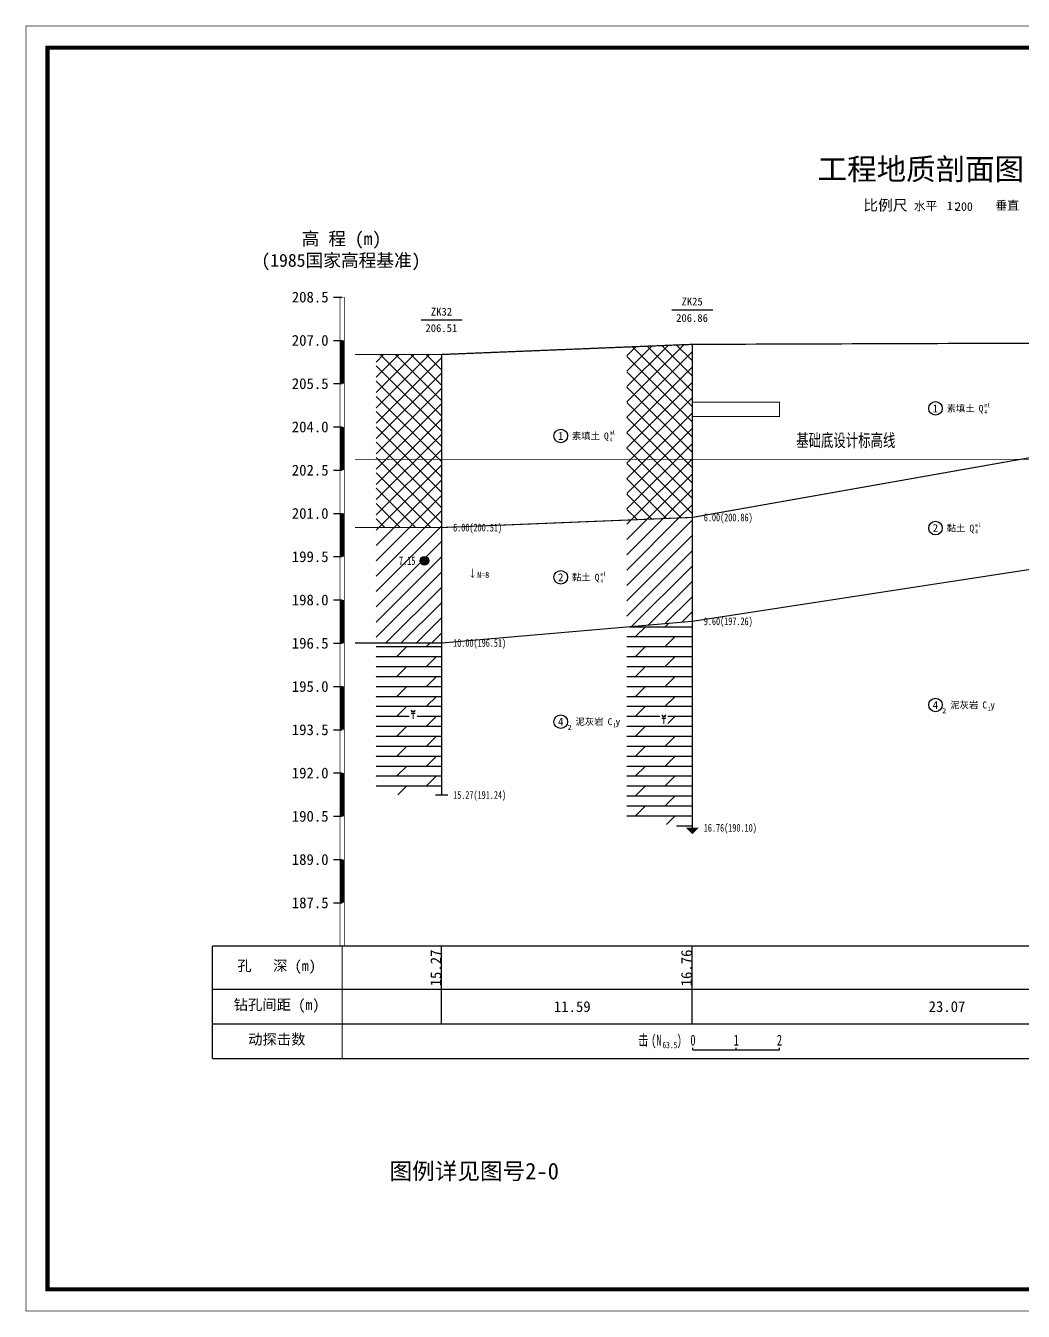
# Model space of a CAD drawing. Header units: millimetres. Extents: x -255 to 9196, y 129 to 426.
# Drawn here: x 5765.4 to 5996.1, y 129.3 to 426.4 of the extents above; entities that cross this region are included whole.
import ezdxf
from ezdxf.enums import TextEntityAlignment as Align

# ---------------------------------------------------------------- set-up
doc = ezdxf.new("R2010")
doc.units = ezdxf.units.MM
doc.linetypes.add('sx', pattern=[10, 5, 0, 5, 0])
for name, color, linetype in [('GiCAD_PouMian', 7, 'Continuous'), ('GICAD_QUYANG', 7, 'Continuous'), ('地质-原位曲线', 7, 'Continuous'), ('地质-图框', 7, 'Continuous'), ('地质-地层符号', 3, 'Continuous'), ('地质-地层线', 7, 'Continuous'), ('地质-地面线', 7, 'Continuous'), ('地质-填充花纹', 4, 'Continuous'), ('地质-文字', 7, 'Continuous'), ('地质-标注栏', 7, 'Continuous'), ('地质-标贯', 7, 'Continuous'), ('地质-钻孔', 7, 'Continuous')]:
    doc.layers.add(name, color=color, linetype=linetype)
doc.layers.add('不打印', color=7, linetype='Continuous', plot=False)
doc.styles.add('BG_ST', font='', dxfattribs={"width": 0.7})
doc.styles.add('LZ_FONTS_FS', font='simfang.ttf', dxfattribs={"width": 0.7})
doc.styles.add('LZ_PMT_LINE', font='', dxfattribs={"height": 2})
doc.styles.get("Standard").update_dxf_attribs({"font": 'simfang.ttf', "height": 2.5})
doc.styles.add('地层编号', font='', dxfattribs={"width": 0.7, "height": 1.85})
doc.styles.add('层底标注', font='', dxfattribs={"width": 0.7, "height": 1.8})
doc.styles.add('岩土名称', font='simfang.ttf', dxfattribs={"width": 0.7, "height": 1.55})
doc.styles.add('时代', font='', dxfattribs={"width": 0.7, "height": 1.6})
doc.styles.add('标注栏数据', font='simfang.ttf', dxfattribs={"width": 0.7, "height": 2.5})
doc.styles.add('标注栏项目', font='simfang.ttf', dxfattribs={"width": 0.7, "height": 3})
doc.styles.add('标贯动探', font='', dxfattribs={"width": 0.7, "height": 1.45})
doc.styles.add('标题', font='simfang.ttf', dxfattribs={"width": 0.7, "height": 8})
doc.styles.add('钻孔标注', font='', dxfattribs={"width": 0.7, "height": 1.8})
doc.styles.add('高程系统', font='simfang.ttf', dxfattribs={"width": 0.7, "height": 3})
doc.styles.get('BG_ST').set_extended_font_data('SimSun')
doc.styles.get('LZ_PMT_LINE').set_extended_font_data('SimSun')
doc.styles.get('地层编号').set_extended_font_data('FangSong_GB2312')
doc.styles.get('层底标注').set_extended_font_data('FangSong_GB2312')
doc.styles.get('时代').set_extended_font_data('FangSong_GB2312')
doc.styles.get('标贯动探').set_extended_font_data('FangSong_GB2312')
doc.styles.get('钻孔标注').set_extended_font_data('FangSong_GB2312')
doc.linetypes.add('bzhjcx', pattern='A,0.001,[2,XX1.shx,S=1,R=0,X=1,Y=0],-2', length=2.001)
doc.linetypes.add('swx', pattern='A,7,-1.5,["●",LZ_PMT_LINE,S=0.05,R=0,X=0,Y=0],-1.5', length=10)
pattern_1 = [(45, (0, 0), (-1.767767, 1.767767), []), (135, (0, 0), (-1.767767, -1.767767), [])]
pattern_2 = [(0, (0, 0), (0, 2.3), []), (45, (0, 0), (4e-16, 4.5999997), [3.252691, -6.5053825])]
pattern_3 = [(45, (0, 0), (-1.767767, 1.767767), [])]

# ---------------------------------------------------------------- blocks, each defined once
blk = doc.blocks.new('WipeoutBlock')
blk.add_wipeout([(0, 0), (0, 1), (1, 1), (1, 0)])
blk = doc.blocks.new('FHzhong.dwg')
at = {"color": 1, "lineweight": 0}
for p, q in [((1.06, 1.62), (0.57, 2.04)), ((0.57, 1.62), (1.53, 1.62)), ((0.57, 1.25), (1.53, 1.25)), ((1.05, 0), (1.05, 1.62)), ((1.06, 1.62), (1.53, 2.04))]:
    blk.add_line(p, q, dxfattribs=at)
blk = doc.blocks.new('gkqy_yuan.dwg不标1')
at = {"layer": 'GiCAD_PouMian'}
h = blk.add_hatch(color=1, dxfattribs=at)
edge = h.paths.add_edge_path()
edge.add_arc((0, 0), 1, 0, 360)
at = {"layer": 'GICAD_QUYANG', "color": 1}
blk.add_circle((0, 0), 1, dxfattribs=at)
blk = doc.blocks.new('gkbgfh')
at = {"linetype": 'Continuous'}
blk.add_wipeout([(-0.23, -0.2), (1.12, -0.2), (1.12, 2.33), (-0.23, 2.33)], dxfattribs=at).dxf.layer = '地质-标贯'
at = {"color": 1, "const_width": 0.1}
for points in [[(0.01, 0.61), (0.46, 0.08), (0.88, 0.64)], [(0.46, 2.13), (0.46, 0.08)]]:
    blk.add_lwpolyline(points, dxfattribs=at)
blk = doc.blocks.new('zxdt')
blk.add_lwpolyline([(0, 0, 3, 0, 0), (0, -1.5, 0, 0, 0)], format="xyseb")

msp = doc.modelspace()

# ---------------------------------------------------------------- hatches: boundary and pattern name
at = {"layer": '地质-填充花纹', "linetype": 'Continuous'}
h = msp.add_hatch(dxfattribs=at)
h.set_pattern_fill('GKSTT', scale=0.5, style=0, pattern_type=2)
h.set_pattern_definition(pattern_1)
h.paths.add_polyline_path([(5919.4, 312.75), (5904.4, 312.15), (5904.4, 352.15), (5919.4, 352.75)])
h = msp.add_hatch(dxfattribs=at)
h.set_pattern_fill('GKSTT', scale=0.5, style=0, pattern_type=2)
h.set_pattern_definition(pattern_1)
h.paths.add_polyline_path([(5861.44, 310.42), (5846.44, 310.42), (5846.44, 350.42), (5861.44, 350.42)])
h = msp.add_hatch(dxfattribs=at)
h.set_pattern_fill('GKNXT', scale=0.5, style=0, pattern_type=2)
h.set_pattern_definition(pattern_3)
h.paths.add_polyline_path([(5919.4, 288.74), (5904.4, 287.45), (5904.4, 312.15), (5919.4, 312.75)])
h = msp.add_hatch(dxfattribs=at)
h.set_pattern_fill('GKNXT', scale=0.5, style=0, pattern_type=2)
h.set_pattern_definition(pattern_3)
h.paths.add_polyline_path([(5861.44, 283.76), (5846.44, 283.76), (5846.44, 310.42), (5861.44, 310.42)])
h = msp.add_hatch(dxfattribs=at)
h.set_pattern_fill('GKNHY1', scale=0.5, style=0, pattern_type=2)
h.set_pattern_definition(pattern_2)
h.paths.add_polyline_path([(5919.4, 241.04), (5904.4, 243.01), (5904.4, 287.45), (5919.4, 288.74)])
h = msp.add_hatch(dxfattribs=at)
h.set_pattern_fill('GKNHY1', scale=0.5, style=0, pattern_type=2)
h.set_pattern_definition(pattern_2)
h.paths.add_polyline_path([(5861.44, 248.62), (5846.44, 248.62), (5846.44, 283.76), (5861.44, 283.76)])

# ---------------------------------------------------------------- linework, layer by layer
at = {"color": 6, "linetype": 'swx', "const_width": 0.2, "flags": 128}
msp.add_lwpolyline([(5841.59, 326.19), (6132.39, 326.19)], dxfattribs=at)
at = {"layer": '地质-原位曲线', "color": 7, "linetype": 'Continuous'}
for p, q in [((5919.7, 189.69), (5919.7, 190.19)), ((5929.7, 189.69), (5929.7, 190.19)), ((5939.7, 189.69), (5939.7, 190.19)), ((5919.7, 189.69), (5939.7, 189.69))]:
    msp.add_line(p, q, dxfattribs=at)
at = {"layer": '地质-原位曲线', "color": 3, "linetype": 'Continuous', "const_width": 0.2, "flags": 128}
msp.add_lwpolyline([(5919.7, 339.42), (5939.7, 339.42), (5939.7, 338.76), (5939.7, 338.09), (5939.7, 337.42), (5939.7, 336.76), (5939.7, 336.09), (5919.7, 336.09)], dxfattribs=at)
at = {"layer": '地质-地层符号', "color": 7, "linetype": 'Continuous'}
for centre in [(5975.77, 337.96), (5889.13, 331.59), (5975.77, 310.29), (5889.13, 298.92), (5975.77, 269.41), (5889.13, 265.54)]:
    msp.add_ellipse(centre, major_axis=(0, 1.57), ratio=1, dxfattribs=at)
at = {"layer": '地质-地层线', "color": 4, "const_width": 0.25, "flags": 128}
msp.add_lwpolyline([(5841.59, 310.42), (5861.59, 310.42), (5919.55, 312.76), (6034.87, 333.16), (6081.37, 304.89), (6112.39, 305.02), (6132.39, 305.02)], dxfattribs=at)
at = {"layer": '地质-地层线', "color": 4, "linetype": 'bzhjcx', "flags": 128}
msp.add_lwpolyline([(5841.59, 283.76), (5861.59, 283.76), (5919.55, 288.76), (6034.87, 306.49), (6081.37, 287.56), (6112.39, 277.02), (6132.39, 277.02)], dxfattribs=at)
at = {"layer": '地质-地面线', "color": 3, "linetype": 'Continuous', "const_width": 0.3}
msp.add_lwpolyline([(5841.59, 350.42), (5861.59, 350.42), (5919.55, 352.76), (6034.87, 353.16), (6081.37, 351.56), (6112.39, 351.69), (6132.39, 351.69)], dxfattribs=at)
at = {"layer": '地质-标注栏', "color": 7, "linetype": 'Continuous', "const_width": 0.3}
for points in [[(5808.59, 213.69), (5808.59, 187.69)], [(5808.59, 187.69), (6142.39, 187.69)]]:
    msp.add_lwpolyline(points, dxfattribs=at)
at = {"layer": '地质-标注栏', "color": 7, "linetype": 'Continuous'}
for points in [[(5861.59, 203.69), (5861.59, 213.69)], [(5919.55, 203.69), (5919.55, 213.69)], [(5808.59, 203.69), (6142.39, 203.69)], [(5861.59, 195.69), (5861.59, 203.69)], [(5919.55, 195.69), (5919.55, 203.69)], [(5919.55, 195.69), (5919.55, 203.69)], [(5808.59, 195.69), (6142.39, 195.69)]]:
    msp.add_lwpolyline(points, dxfattribs=at)
at = {"layer": '地质-钻孔', "color": 7, "linetype": 'Continuous'}
for p, q in [((5914.81, 360.76), (5924.28, 360.76)), ((5856.85, 358.42), (5866.32, 358.42))]:
    msp.add_line(p, q, dxfattribs=at)
at = {"layer": '地质-钻孔', "color": 7, "linetype": 'sx', "const_width": 0.3, "flags": 128}
for points in [[(5919.55, 352.76), (5919.55, 241.02)], [(5861.59, 350.42), (5861.59, 248.62)]]:
    msp.add_lwpolyline(points, dxfattribs=at)
at = {"layer": '地质-钻孔', "color": 7, "linetype": 'Continuous', "const_width": 0.3, "flags": 128}
msp.add_lwpolyline([(5860.09, 248.62), (5863.09, 248.62)], dxfattribs=at)

# ---------------------------------------------------------------- block references
at = {"layer": 'GICAD_QUYANG', "linetype": 'Continuous'}
msp.add_blockref('gkqy_yuan.dwg不标1', (5857.59, 302.76), dxfattribs=at)
at = {"layer": '地质-文字', "linetype": 'Continuous', "yscale": 150}
msp.add_blockref('WipeoutBlock', (5838.09, 213.69), dxfattribs=at)
at = {"layer": '地质-钻孔', "linetype": 'Continuous'}
msp.add_blockref('zxdt', (5919.55, 241.02), dxfattribs=at)

# ---------------------------------------------------------------- texts
at = {"style": 'LZ_FONTS_FS'}
for s, height, p in [('比例尺', 2.5, (5959.08, 383.69, -12.5)), ('水平', 2, (5970.75, 383.71, -12.5)), ('1：', 2, (5978.4, 383.78, -12.5)), ('200', 2, (5980.32, 383.62, -12.5)), ('垂直', 2, (5989.64, 383.86, -12.5))]:
    msp.add_text(s, height=height, dxfattribs=at).set_placement(p)
at = {"linetype": 'Continuous', "style": 'BG_ST', "width": 0.7}
msp.add_text('基础底设计标高线', height=3, dxfattribs=at).set_placement((5943.58, 328.19), align=Align.BOTTOM_LEFT)
msp.add_text('图例详见图号2-0', height=3.83).set_placement((5869.13, 159.75), align=Align.CENTER)
at = {"layer": 'GiCAD_PouMian', "color": 7, "style": '标题'}
msp.add_text('工程地质剖面图', height=5, dxfattribs=at).set_placement((5948.52, 390.77))
at = {"layer": 'GICAD_QUYANG', "color": 1, "linetype": 'Continuous', "width": 0.7}
msp.add_text('7.15', height=2, dxfattribs=at).set_placement((5851.71, 301.76))
at = {"layer": '地质-原位曲线', "color": 7, "linetype": 'Continuous', "style": '标注栏数据', "width": 0.7}
for s, height, p in [('击', 2.5, (5907.01, 190.69)), ('(N', 2.5, (5910.03, 190.69)), (')', 2.5, (5915.96, 190.69)), ('63.5', 1.5, (5912.65, 190.07))]:
    msp.add_text(s, height=height, dxfattribs=at).set_placement(p)
for s, p in [('0', (5919.7, 190.69)), ('2', (5939.7, 190.69)), ('1', (5929.7, 190.69))]:
    msp.add_text(s, height=2.5, dxfattribs=at).set_placement(p, align=Align.CENTER)
at = {"layer": '地质-地层符号', "color": 7, "linetype": 'Continuous'}
for s, height, style, p in [('1', 1.85, '地层编号', (5975.13, 337.03)), ('素填土', 1.55, '岩土名称', (5978.34, 337.18)), ('Q', 1.6, '时代', (5985.77, 337.16)), ('1', 1.85, '地层编号', (5888.49, 330.67)), ('素填土', 1.55, '岩土名称', (5891.7, 330.82)), ('Q', 1.6, '时代', (5899.13, 330.79)), ('2', 1.85, '地层编号', (5975.13, 309.37)), ('黏土', 1.55, '岩土名称', (5978.34, 309.52)), ('Q', 1.6, '时代', (5983.63, 309.49)), ('2', 1.85, '地层编号', (5888.49, 298)), ('黏土', 1.55, '岩土名称', (5891.7, 298.15)), ('Q', 1.6, '时代', (5896.99, 298.12)), ('泥灰岩', 1.55, '岩土名称', (5979.17, 268.63)), ('4', 1.85, '地层编号', (5975.13, 268.48)), ('2', 1.2, '地层编号', (5977.34, 267.48)), ('C', 1.6, '时代', (5986.61, 268.61)), ('y', 1.6, '时代', (5988.44, 268.61)), ('4', 1.85, '地层编号', (5888.49, 264.62)), ('2', 1.2, '地层编号', (5890.7, 263.62)), ('泥灰岩', 1.55, '岩土名称', (5892.53, 264.77)), ('C', 1.6, '时代', (5899.96, 264.74)), ('y', 1.6, '时代', (5901.8, 264.74))]:
    msp.add_text(s, height=height, dxfattribs=dict(at, style=style)).set_placement(p)
at = {"layer": '地质-地层符号', "color": 7, "linetype": 'Continuous', "style": '时代', "width": 0.8}
for s, p in [('ml', (5987.08, 338.22)), ('4', (5987.08, 336.66)), ('ml', (5900.44, 331.86)), ('4', (5900.44, 330.29)), ('4', (5984.94, 308.99)), ('el', (5984.94, 310.56)), ('el', (5898.29, 299.19)), ('4', (5898.29, 297.62)), ('1', (5987.91, 268.11)), ('1', (5901.27, 264.24))]:
    msp.add_text(s, height=0.96, dxfattribs=at).set_placement(p)
at = {"layer": '地质-文字', "color": 7, "linetype": 'Continuous', "style": '高程系统'}
for s, p in [('高 程 (m)', (5829.25, 375.69)), ('(1985国家高程基准)', (5819.91, 370.69))]:
    msp.add_text(s, height=3, dxfattribs=at).set_placement(p)
at = {"layer": '地质-文字', "color": 7, "linetype": 'Continuous', "style": '层底标注', "width": 0.7}
for s, p in [('6.00(200.86)', (5922.2, 311.86)), ('6.00(200.51)', (5864.24, 309.52)), ('9.60(197.26)', (5922.2, 287.86)), ('10.00(196.51)', (5864.24, 282.86)), ('15.27(191.24)', (5864.24, 247.72)), ('16.76(190.10)', (5922.2, 240.12))]:
    msp.add_text(s, height=1.8, dxfattribs=at).set_placement(p)
at = {"layer": '地质-标注栏', "color": 7, "linetype": 'Continuous', "style": '标注栏数据'}
for s, p in [('15.27', (5861.49, 204.37)), ('16.76', (5919.45, 204.37))]:
    msp.add_text(s, height=2.5, rotation=90, dxfattribs=at).set_placement(p)
at = {"layer": '地质-标注栏', "color": 7, "linetype": 'Continuous', "style": '标注栏项目'}
for s, p in [('孔   深 (m)', (5814.34, 207.19)), ('钻孔间距 (m)', (5813.5, 198.19)), ('动探击数', (5816.86, 190.19))]:
    msp.add_text(s, height=2.43, dxfattribs=at).set_placement(p, align=Align.BOTTOM_LEFT)
at = {"layer": '地质-标注栏', "color": 7, "linetype": 'Continuous', "style": '标注栏数据'}
for s, p in [('11.59', (5887.54, 198.44)), ('23.07', (5974.18, 198.44))]:
    msp.add_text(s, height=2.5, dxfattribs=at).set_placement(p)
at = {"layer": '地质-标贯', "color": 6, "linetype": 'Continuous', "style": '标贯动探', "width": 0.9}
msp.add_text('N=8', height=1.45, dxfattribs=at).set_placement((5869.79, 298.76))
at = {"layer": '地质-钻孔', "color": 7, "linetype": 'Continuous', "style": '钻孔标注'}
for s, p in [('ZK25', (5917.06, 361.76)), ('ZK32', (5859.1, 359.42)), ('206.86', (5915.81, 357.96)), ('206.51', (5857.85, 355.62))]:
    msp.add_text(s, height=1.8, dxfattribs=at).set_placement(p)

# ---------------------------------------------------------------- next in the draw order: linework, layer by layer
at = {"layer": '地质-文字', "color": 0, "linetype": 'Continuous'}
for p, q in [((5836.59, 363.69), (5838.59, 363.69)), ((5836.59, 353.69), (5838.59, 353.69)), ((5836.59, 343.69), (5838.59, 343.69)), ((5836.59, 333.69), (5838.59, 333.69)), ((5836.59, 323.69), (5838.59, 323.69)), ((5836.59, 313.69), (5838.59, 313.69)), ((5836.59, 303.69), (5838.59, 303.69)), ((5836.59, 293.69), (5838.59, 293.69)), ((5836.59, 283.69), (5838.59, 283.69)), ((5836.59, 273.69), (5838.59, 273.69)), ((5836.59, 263.69), (5838.59, 263.69)), ((5836.59, 253.69), (5838.59, 253.69)), ((5836.59, 243.69), (5838.59, 243.69)), ((5836.59, 233.69), (5838.59, 233.69)), ((5836.59, 223.69), (5838.59, 223.69))]:
    msp.add_line(p, q, dxfattribs=at)
at = {"layer": '地质-文字', "color": 0, "linetype": 'Continuous', "flags": 128}
for points, const_width in [([(5838.09, 363.69), (5839.09, 363.69)], 0.1), ([(5838.09, 363.69), (5838.09, 213.69)], 0.1), ([(5839.09, 363.69), (5839.09, 213.69)], 0.1), ([(5838.59, 353.69), (5838.59, 343.69)], 1), ([(5838.59, 333.69), (5838.59, 323.69)], 1), ([(5838.59, 313.69), (5838.59, 303.69)], 1), ([(5838.59, 293.69), (5838.59, 283.69)], 1), ([(5838.59, 273.69), (5838.59, 263.69)], 1), ([(5838.59, 253.69), (5838.59, 243.69)], 1), ([(5838.59, 233.69), (5838.59, 223.69)], 1), ([(5838.59, 213.69), (5838.59, 213.69)], 1)]:
    msp.add_lwpolyline(points, dxfattribs=dict(at, const_width=const_width))
at = {"layer": '地质-标注栏', "color": 7, "linetype": 'Continuous', "const_width": 0.3}
for points in [[(5808.59, 213.69), (6142.39, 213.69)], [(5838.59, 213.69), (5838.59, 187.69)]]:
    msp.add_lwpolyline(points, dxfattribs=at)

# ---------------------------------------------------------------- next in the draw order: block references
at = {"layer": '地质-填充花纹', "linetype": 'Continuous', "xscale": 1.762031016557375, "yscale": 2.838761826268114}
for p in [(5854.1, 265.79), (5912.06, 264.67)]:
    msp.add_blockref('WipeoutBlock', p, dxfattribs=at)

# ---------------------------------------------------------------- next in the draw order: block references
at = {"layer": '地质-填充花纹', "linetype": 'Continuous'}
for p in [(5853.94, 266.19), (5911.9, 265.06)]:
    msp.add_blockref('FHzhong.dwg', p, dxfattribs=at)
at = {"layer": '地质-文字', "linetype": 'Continuous', "xscale": 9.048648648648305, "yscale": 2.778378378378386}
for p in [(5826.94, 362.44), (5826.94, 352.44), (5826.94, 342.44), (5826.94, 332.44), (5826.94, 322.44), (5826.94, 312.44), (5826.94, 302.44), (5826.94, 292.44), (5826.94, 282.44), (5826.94, 272.44), (5826.94, 262.44), (5826.94, 252.44), (5826.94, 242.44), (5826.94, 232.44), (5826.94, 222.44)]:
    msp.add_blockref('WipeoutBlock', p, dxfattribs=at)

# ---------------------------------------------------------------- next in the draw order: linework, layer by layer
at = {"layer": '不打印', "linetype": 'Continuous', "const_width": 0.15}
msp.add_lwpolyline([(5765.49, 129.34), (6185.49, 129.34), (6185.49, 426.34), (5765.49, 426.34), (5765.49, 129.34)], dxfattribs=at)
at = {"layer": '地质-图框', "linetype": 'Continuous', "const_width": 1}
msp.add_lwpolyline([(5770.49, 134.34), (6180.49, 134.34), (6180.49, 421.34), (5770.49, 421.34), (5770.49, 134.34), (6180.49, 134.34)], dxfattribs=at)

# ---------------------------------------------------------------- next in the draw order: texts
at = {"layer": '地质-文字', "color": 7, "linetype": 'Continuous', "style": '高程系统'}
for s, p in [('208.5', (5826.94, 362.44)), ('207.0', (5826.94, 352.44)), ('205.5', (5826.94, 342.44)), ('204.0', (5826.94, 332.44)), ('202.5', (5826.94, 322.44)), ('201.0', (5826.94, 312.44)), ('199.5', (5826.94, 302.44)), ('198.0', (5826.94, 292.44)), ('196.5', (5826.94, 282.44)), ('195.0', (5826.94, 272.44)), ('193.5', (5826.94, 262.44)), ('192.0', (5826.94, 252.44)), ('190.5', (5826.94, 242.44)), ('189.0', (5826.94, 232.44)), ('187.5', (5826.94, 222.44))]:
    msp.add_text(s, height=2.5, dxfattribs=at).set_placement(p)

# ---------------------------------------------------------------- next in the draw order: block references
at = {"layer": '地质-标贯', "color": 7, "linetype": 'Continuous'}
msp.add_blockref('gkbgfh', (5868.29, 298.76), dxfattribs=at)

doc.saveas('drawing.dxf')
